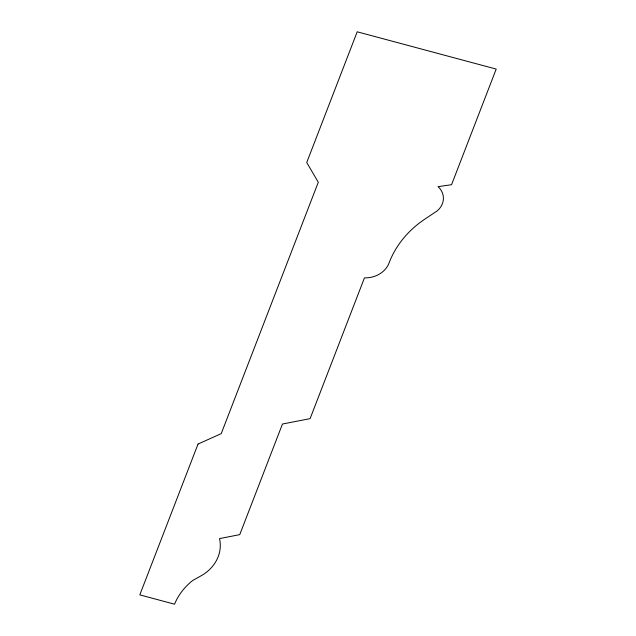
<?xml version="1.0" encoding="UTF-8"?>
<svg xmlns="http://www.w3.org/2000/svg" width="636" height="636" viewBox="0 0 636 636"><rect width="100%" height="100%" fill="white"/><g stroke="black" fill="none" stroke-linecap="round" stroke-linejoin="round"><path stroke-width="0.95" d="M198.035 444.055L139.801 594.883L174.55 604.2A66.112 56.85 -4.5 0 1 192.565 580.581L202.63 574.92A41.237 35.457 -4.5 0 0 219.515 538.589L239.756 534.638L282.464 424.029L310.106 418.631L364.46 277.868A24.438 21.012 -4.5 0 0 389.304 262.374A102.595 88.213 -4.5 0 1 424.792 219.158L436.972 211.049A19.994 17.196 -4.5 0 0 438.029 186.634L451.552 184.718L496.199 69.086L357.201 31.8L306.735 162.514L318.286 182.254L221.233 433.633L198.035 444.055"/></g></svg>
